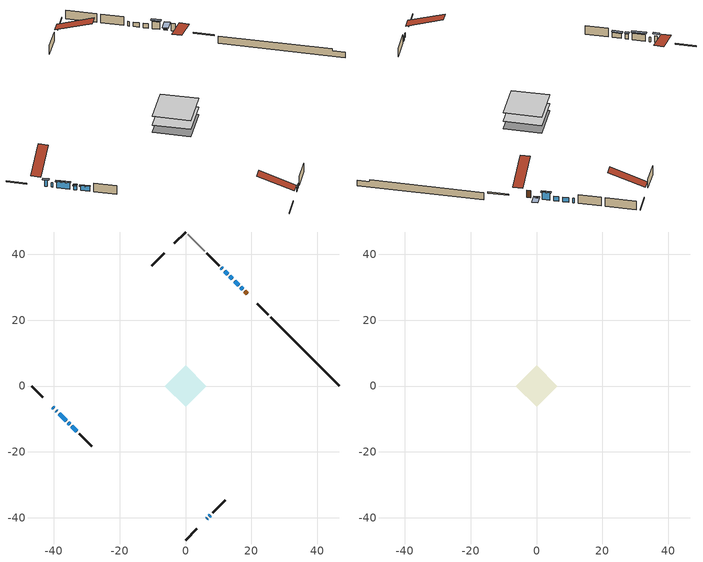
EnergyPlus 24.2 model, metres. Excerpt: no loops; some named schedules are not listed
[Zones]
conditioned space
 floor adiabatic (AdiabaticFloorConstruction): -6.36,0 0,6.36 6.36,0 0,-6.36 z1.07
 floor foundation (Slab1 construction): -6.36,0 0,6.36 6.36,0 0,-6.36 z-0.99
 wall outside (RimJoist1 construction): 0,-46.75 3.45,-43.3 / -46.75,0 -43.3,-3.45 / 0,46.75 -3.45,43.3 / 25.17,21.58 21.71,25.04 z1.07:1.37
 wall outside (AdiabaticWallConstruction 1): 18.77,27.98 18.06,28.69 z1.07:3.1
 wall outside (AdiabaticWallConstruction): -40.35,-6.4 -39.96,-6.79 z1.07:2.85; 17.4,29.35 16.82,29.93 z1.07:1.38; 6.4,-40.35 6.56,-40.19 / -39.3,-7.45 -39.01,-7.74 / 7.22,-39.54 7.56,-39.19 / 14.26,32.5 13.45,33.31 / 12.79,33.96 11.85,34.91 / 11.19,35.56 10.9,35.85 z1.07:2.29; 16.17,30.58 14.91,31.84 z1.07:3.13; -38.36,-8.39 -36.2,-10.55 z1.07:2.9; -35.55,-11.21 -35.11,-11.64 / -34.46,-12.29 -32.95,-13.8 z1.07:2.44
 wall outside (Wall1 construction): 8.22,-38.54 12.03,-34.72 / -32.29,-14.46 -28.48,-18.28 / -6.4,40.35 -10.21,36.54 / 10.24,36.51 6.43,40.32 z1.07:3.51
 wall foundation (FoundationWall1 construction): 25.82,20.93,-0.99 25.82,20.93,1.07 44.66,2.09,1.07 44.66,2.09,0.56 46.75,0,0.56 46.75,0,-0.99
 wall adiabatic (Wall2 construction): 5.77,40.98 0.66,46.09 z1.07:3.51
 window (WindowConstruction 6): -40.35,-6.4 -39.96,-6.79 z1.07:2.85
 window (WindowConstruction 9): 17.4,29.35 16.82,29.93 z1.07:1.37
 window (WindowConstruction 10): 6.4,-40.35 6.56,-40.19 z1.07:2.29
 window (WindowConstruction 11): -39.3,-7.45 -39.01,-7.74 z1.07:2.29
 window (WindowConstruction 7): 7.22,-39.53 7.56,-39.19 z1.07:2.29
 window (WindowConstruction): 16.17,30.58 14.91,31.84 z1.07:3.13
 window (WindowConstruction 1): 14.25,32.5 13.45,33.31 z1.07:2.29
 window (WindowConstruction 2): 12.79,33.96 11.85,34.91 z1.07:2.29
 window (WindowConstruction 3): -38.36,-8.39 -36.2,-10.55 z1.07:2.9
 window (WindowConstruction 4): -35.54,-11.21 -35.11,-11.64 z1.07:2.44
 window (WindowConstruction 5): -34.46,-12.29 -32.95,-13.8 z1.07:2.44
 window (WindowConstruction 8): 11.19,35.56 10.9,35.85 z1.07:2.29
 door (Door): 18.77,27.98 18.06,28.69 z1.07:3.1
 ceiling adiabatic (AdiabaticFloorConstruction): 0,-6.36 6.36,0 0,6.36 -6.36,0 z1.07
attic - vented
 floor to conditioned space (Floor1 construction Reversed): -6.36,0 0,6.36 6.36,0 0,-6.36 z3.51
 roof outside (Roof1 construction): 5.74,-41.01,3.51 -0.45,-34.82,6.43 -2.08,-36.45,6.43 4.11,-42.64,3.51; -41.01,-5.74,3.51 -34.82,0.45,6.43 -36.45,2.08,6.43 -42.64,-4.11,3.51; -5.74,41.01,3.51 0.45,34.82,6.43 2.08,36.45,6.43 -4.11,42.64,3.51; 19.43,27.33,3.51 13.23,21.13,6.43 14.87,19.5,6.43 21.06,25.69,3.51
shading: -39.63,-7.12 -40.68,-6.07 -41.11,-6.5 -40.06,-7.55 z3.31; 16.61,30.14 17.61,29.14 19.34,30.87 18.34,31.86 z1.67; 14.7,32.05 16.38,30.37 16.81,30.8 15.13,32.48 z3.43; -36.04,-10.71 -38.52,-8.23 -38.95,-8.66 -36.47,-11.14 z3.13; -35.01,-11.74 -35.65,-11.1 -36.08,-11.53 -35.44,-12.17 z2.59; -32.84,-13.91 -34.56,-12.19 -34.99,-12.62 -33.27,-14.34 z2.59
[Building]
Building 1: Terrain=Suburbs
[Site:Location]
Montreal Intl AP_QC: Latitude {deg}=45.47; Longitude {deg}=-73.74; Time Zone {hr}=-5; Elevation {m}=36; Keep Site Location Information=Yes
[Site:GroundTemperature:Shallow]
2.07863, -0.316383, -0.508184, 0.628371, 5.19101, 9.73239, 13.6695, 16.1636, 16.3755, 14.347, 10.5102, 6.10817
[Site:WaterMainsTemperature]
Calculation Method=Schedule; Temperature Schedule=mains temperature schedule
[Material] Roughness=Rough; Thermal Absorptance=0.9
Name | Thickness {m} | Conductivity {W/m-K} | Density {kg/m3} | Specific Heat {J/kg-K} | Solar Absorptance | Visible Absorptance
asphalt or fiberglass shingles | 0.00635 | 0.162714 | 1121.4 | 1465.45 | 0.4 | 0.4
ceiling loosefill ins | 0.169333 | 0.0480833 | 16.02 | 1046.75 | 0.7 | 0.7
ceiling stud and cavity | 0.1397 | 0.101325 | 65.682 | 1177.47 | 0.7 | 0.7
concrete 4.0 in. | 0.1016 | 1.803125 | 2242.8 | 837.4 | 0.7 | 0.7
concrete 8.0 in. | 0.2032 | 1.803125 | 2242.8 | 837.4 | 0.7 | 0.7
door material | 0.04445 | 0.0451087 | 512.64 | 1214.23 | 0.7 | 0.7
exterior vertical ins | 0.00336226 | 0.029427 | 32.04 | 1214.23 | 0.7 | 0.7
floor covering | 0.0127 | 0.0433444 | 54.468 | 1339.84 | 0.6 | 0.6
floor rigid ins; wall rigid ins | 0.512978 | 0.029427 | 32.04 | 1214.23 | 0.7 | 0.7
floor stud and cavity | 0.1397 | 1.75129 | 37.0049 | 1207.88 | 0.7 | 0.7
furniture material conditioned space 1 | 0.1524 | 0.115458 | 640.8 | 1214.23 | 0.6 | 0.6
gypsum board | 0.0127 | 0.160291 | 801 | 837.4 | 0.6 | 0.6
gypsum board 1 | 0.0127 | 0.160291 | 801 | 837.4 | 0.7 | 0.7
osb sheathing 0.5 in. | 0.0127 | 0.115458 | 512.64 | 1214.23 | 0.7 | 0.7
osb sheathing 0.5 in. 1 | 0.0127 | 0.115458 | 512.64 | 1214.23 | 0.4 | 0.4
osb sheathing 0.75 in. | 0.01905 | 0.115458 | 512.64 | 1214.23 | 0.7 | 0.7
rim joist stud and cavity | 0.0508 | 0.110344 | 50.32683 | 1063.81 | 0.6 | 0.6
wall stud and cavity | 0.1397 | 0.120759 | 139.0536 | 1170.24 | 0.7 | 0.7
wall stud and cavity 1 | 0.1397 | 0.105849 | 139.0536 | 1170.24 | 0.7 | 0.7
wall stud and cavity 2 | 0.0889 | 0.380278 | 52.3479 | 1209.89 | 0.7 | 0.7
wall stud and cavity 3 | 0.0889 | 0.391764 | 83.0341 | 1211.67 | 0.7 | 0.7
wood siding | 0.0254 | 0.102417 | 544.68 | 1172.36 | 0.4 | 0.4
wood siding 1; wood siding 2; wood siding 3 | 0.0254 | 0.102417 | 544.68 | 1172.36 | 0.7 | 0.7
[WindowMaterial:SimpleGlazingSystem]
Name | U-Factor {W/m2-K} | Solar Heat Gain Coefficient
WindowMaterial | 1.609713 | 0.22
WindowMaterial 1 | 1.98844 | 0.38
WindowMaterial 10 | 1.96402 | 0.34
WindowMaterial 2 | 1.95096 | 0.38
WindowMaterial 3 | 2.8725 | 0.71
WindowMaterial 4 | 2.140606 | 0.34
WindowMaterial 5 | 1.58587 | 0.46
WindowMaterial 6 | 1.72952 | 0.41
WindowMaterial 7 | 2.23884 | 0.32
WindowMaterial 8 | 2.61018 | 0.22
WindowMaterial 9 | 3.063281 | 0.52
[Construction]
AdiabaticFloorConstruction: floor stud and cavity, floor rigid ins, osb sheathing 0.75 in., floor covering
AdiabaticWallConstruction: wood siding 2, wall rigid ins, wall stud and cavity 2, gypsum board
AdiabaticWallConstruction 1: wood siding 3, wall rigid ins, wall stud and cavity 2, gypsum board
Door: door material
Floor1 construction Reversed: gypsum board, ceiling stud and cavity, ceiling loosefill ins
FoundationWall1 construction: concrete 8.0 in., gypsum board 1
furniture construction conditioned space 1: furniture material conditioned space 1
PartitionWallConstruction: gypsum board, wall stud and cavity 3, gypsum board
RimJoist1 construction: wood siding 1, rim joist stud and cavity
Roof1 construction: asphalt or fiberglass shingles
Slab1 construction: concrete 4.0 in.
Wall1 construction: wood siding, osb sheathing 0.5 in., wall stud and cavity, gypsum board
Wall2 construction: osb sheathing 0.5 in. 1, wall stud and cavity 1, gypsum board
WindowConstruction: WindowMaterial
WindowConstruction 1: WindowMaterial 1
WindowConstruction 10: WindowMaterial 9
WindowConstruction 11: WindowMaterial 10
WindowConstruction 2: WindowMaterial 2
WindowConstruction 3: WindowMaterial 3
WindowConstruction 4: WindowMaterial 4
WindowConstruction 5: WindowMaterial 5
WindowConstruction 6: WindowMaterial 6
WindowConstruction 7: WindowMaterial 7
WindowConstruction 8; WindowConstruction 9: WindowMaterial 8
[Zone] Multiplier=1; Part of Total Floor Area=Yes
Name | Volume {m3}
attic - vented | 38.2866
conditioned space | 379.9
[Space]
Name | Zone | Volume {m3}
attic - vented 1 | attic - vented | 38.2866
conditioned space 1 | conditioned space | 379.9
[ZoneInfiltration:EffectiveLeakageArea]
infil attic - vented 1: Zone or Space=attic - vented 1; Schedule=Always On Discrete; Effective Air Leakage Area {cm2}=3232.4; Stack Coefficient=0.000202953; Wind Coefficient=9.62538e-06
[ZoneMixing]
whole house fan mix: Zone or Space=attic - vented; Schedule=Always On Continuous; Design Flow Rate Calculation Method=Flow/Zone; Design Flow Rate {m3/s}=0; Source Zone or Space=conditioned space
[SurfaceProperty:ExposedFoundationPerimeter]
Slab1: Exposed Perimeter Calculation Method=TotalExposedPerimeter; Total Exposed Perimeter {m}=29.596
[InternalMass] Zone or ZoneList=conditioned space; Space or SpaceList=conditioned space 1
Name | Construction | Surface Area {m2}
furniture mass conditioned space 1 | furniture construction conditioned space 1 | 64.6439
partition wall mass | PartitionWallConstruction | 161.61
[Lights]
interior lighting: Zone or ZoneList or Space or SpaceList=conditioned space 1; Schedule=interior lighting schedule; Design Level Calculation Method=LightingLevel; Lighting Level {W}=343.2; Return Air Fraction=0; Fraction Radiant=0.6; Fraction Visible=0.2; Fraction Replaceable=1
[People]
occupants: Zone or ZoneList or Space or SpaceList=conditioned space 1; Number of People Schedule=occupants schedule; Number of People Calculation Method=People; Number of People=3; Fraction Radiant=0.314171; Sensible Heat Fraction=0.56303; Activity Level Schedule=occupants activity schedule; Carbon Dioxide Generation Rate {m3/s-W}=0; Enable ASHRAE 55 Comfort Warnings=No; Mean Radiant Temperature Calculation Type=EnclosureAveraged
[ElectricEquipment] Zone or ZoneList or Space or SpaceList=conditioned space 1; Design Level Calculation Method=EquipmentLevel
Name | Schedule | Design Level {W} | Fraction Latent | Fraction Radiant | Fraction Lost
clothes dryer | clothes dryer schedule | 140.772 | 0.015 | 0.081 | 0.85
clothes washer | clothes washer schedule | 32.1985 | 0.03 | 0.162 | 0.7
cooking range | cooking range schedule | 208.969 | 0.08 | 0.432 | 0.2
dishwasher | dishwasher schedule | 66.8632 | 0.3 | 0.18 | 0.4
fridge | fridge schedule | 72.9452 | 0 | 0.6 | 0
mech vent house fan | mech vent house fan schedule | 0 | 0 | 0 | 1
mech vent house fan cfis | mech vent house fan cfis schedule | 0 | 0 | 0 | 0
mech vent range fan 0 | mech vent range fan 0 schedule | 57 | 0 | 0 | 1
misc plug loads | misc plug loads schedule | 494.7 | 0.045 | 0.513 | 0.1
whole house fan | Always On Discrete | 0 | 0 | 0 | 1
[OtherEquipment] Zone or ZoneList or Space or SpaceList=conditioned space 1; Design Level Calculation Method=EquipmentLevel
Name | Fuel Type | Schedule | Design Level {W} | Fraction Latent | Fraction Radiant | Fraction Lost
clothes dryer 1 | Electricity | clothes dryer schedule | 0 | 0.015 | 0.081 | 0.85
cooking range 1 | Electricity | cooking range schedule | 0 | 0.08 | 0.432 | 0.2
general water use latent | None | general water use schedule | 59.3978 | 1 | 0 | 0
general water use sensible | None | general water use schedule | -58.539 | 0 | 0.6 | 0
mech vent house fan latent load | None | Always On Discrete | 0 | 1 | 0 | 0
mech vent house fan sensible load | None | Always On Discrete | 0 | 0 | 0 | 0
water heater energy adjustment1 | Electricity | Always On Discrete | 0.01 | 0 | 0 | 1
[ZoneInfiltration:DesignFlowRate] Zone or ZoneList or Space or SpaceList=conditioned space 1; Schedule=Always On Discrete; Design Flow Rate Calculation Method=Flow/Zone; Design Flow Rate {m3/s}=0
infil flow; natural vent flow; whole house fan flow
[ZoneControl:Thermostat]
conditioned space Thermostat: Zone or ZoneList=conditioned space; Control Type Schedule=conditioned space Thermostat Schedule; Control 1=conditioned space temperature setpoint; Temperature Difference Between Cutout And Setpoint {deltaC}=0
[ZoneHVAC:Baseboard:Convective:Electric]
electric baseboard: Availability Schedule=Always On Discrete; Heating Design Capacity {W}=11582.2; Efficiency=1
[Zone equipment]
conditioned space: electric baseboard
[Foundation:Kiva]
Foundation Kiva 1: Initial Indoor Air Temperature {C}=18; Wall Height Above Grade {m}=1.07; Wall Depth Below Slab {m}=0.2032; Custom Block Material Name 1=exterior vertical ins; Custom Block Depth 1 {m}=2.05999; Custom Block X Position 1 {m}=0.2159; Custom Block Z Position 1 {m}=0
[Foundation:Kiva:Settings]
Soil Conductivity {W/m-K}=0.849921; Soil Density {kg/m3}=1842.3; Soil Specific Heat {J/kg-K}=418.7; Ground Solar Absorptivity=0.9; Ground Thermal Absorptivity=0.9; Ground Surface Roughness {m}=0.03; Far-Field Width {m}=40; Deep-Ground Boundary Condition=ZeroFlux; Deep-Ground Depth {m}=40; Minimum Cell Dimension {m}=0.2; Maximum Cell Growth Coefficient=3; Simulation Timestep=Timestep
[Exterior:Lights]
exterior lighting: Schedule=exterior lighting schedule; Design Level {W}=75.6
[EnergyManagementSystem:GlobalVariable]
infil_program_Qfan
infil_program_Qinf
natural_vent_program_Qnv
natural_vent_program_Qwhf
[EnergyManagementSystem:Sensor]
Name | Output:Variable or Output:Meter Index Key | Output:Variable or Output:Meter
airflow_gain | infil flow | Infiltration Sensible Heat Gain Energy
airflow_gain_1 | natural vent flow | Infiltration Sensible Heat Gain Energy
airflow_gain_2 | whole house fan flow | Infiltration Sensible Heat Gain Energy
airflow_loss | infil flow | Infiltration Sensible Heat Loss Energy
airflow_loss_1 | natural vent flow | Infiltration Sensible Heat Loss Energy
airflow_loss_2 | whole house fan flow | Infiltration Sensible Heat Loss Energy
clg_load_cond |  | Cooling:EnergyTransfer:Zone:CONDITIONED SPACE
clg_sp_s; clg_sp_s_1 | cooling setpoint | Schedule Value
clothes_dryer_exhaust_0_sch_s | clothes dryer exhaust 0 schedule | Schedule Value
conditioned_space_clg_unmet_s | conditioned space | Zone Cooling Setpoint Not Met Time
conditioned_space_htg_unmet_s | conditioned space | Zone Heating Setpoint Not Met Time
cool_season | cooling season schedule | Schedule Value
fridge_tin_s | conditioned space | Zone Mean Air Temperature
htg_load_cond |  | Heating:EnergyTransfer:Zone:CONDITIONED SPACE
htg_sp_s; htg_sp_s_1 | heating setpoint | Schedule Value
ig_ee_conv | clothes dryer | Electric Equipment Convective Heating Energy
ig_ee_conv_2 | cooking range | Electric Equipment Convective Heating Energy
ig_ee_conv_4 | fridge | Electric Equipment Convective Heating Energy
ig_ee_conv_5 | misc plug loads | Electric Equipment Convective Heating Energy
ig_ee_conv_6 | whole house fan | Electric Equipment Convective Heating Energy
ig_ee_rad | clothes dryer | Electric Equipment Radiant Heating Energy
ig_ee_rad_2 | cooking range | Electric Equipment Radiant Heating Energy
ig_ee_rad_4 | fridge | Electric Equipment Radiant Heating Energy
ig_ee_rad_5 | misc plug loads | Electric Equipment Radiant Heating Energy
ig_ee_rad_6 | whole house fan | Electric Equipment Radiant Heating Energy
ig_lgt_conv | interior lighting | Lights Convective Heating Energy
ig_lgt_rad | interior lighting | Lights Radiant Heating Energy
ig_lgt_vis | interior lighting | Lights Visible Radiation Heating Energy
ig_oe_conv | clothes dryer 1 | Other Equipment Convective Heating Energy
ig_oe_conv_1 | cooking range 1 | Other Equipment Convective Heating Energy
ig_oe_conv_2 | general water use latent | Other Equipment Convective Heating Energy
ig_oe_conv_3 | general water use sensible | Other Equipment Convective Heating Energy
ig_oe_conv_4 | water heater energy adjustment1 | Other Equipment Convective Heating Energy
ig_oe_rad | clothes dryer 1 | Other Equipment Radiant Heating Energy
ig_oe_rad_1 | cooking range 1 | Other Equipment Radiant Heating Energy
ig_oe_rad_2 | general water use latent | Other Equipment Radiant Heating Energy
ig_oe_rad_3 | general water use sensible | Other Equipment Radiant Heating Energy
ig_oe_rad_4 | water heater energy adjustment1 | Other Equipment Radiant Heating Energy
ig_ppl_conv | occupants | People Convective Heating Energy
ig_ppl_rad | occupants | People Radiant Heating Energy
im_conv | furniture mass conditioned space 1 | Surface Inside Face Convection Heat Gain Energy
im_conv_1 | partition wall mass | Surface Inside Face Convection Heat Gain Energy
im_ig | furniture mass conditioned space 1 | Surface Inside Face Internal Gains Radiation Heat Gain Energy
im_ig_1 | partition wall mass | Surface Inside Face Internal Gains Radiation Heat Gain Energy
im_lgt | furniture mass conditioned space 1 | Surface Inside Face Lights Radiation Heat Gain Energy
im_lgt_1 | partition wall mass | Surface Inside Face Lights Radiation Heat Gain Energy
im_sol | furniture mass conditioned space 1 | Surface Inside Face Solar Radiation Heat Gain Energy
im_sol_1 | partition wall mass | Surface Inside Face Solar Radiation Heat Gain Energy
im_surf | furniture mass conditioned space 1 | Surface Inside Face Net Surface Thermal Radiation Heat Gain Energy
im_surf_1 | partition wall mass | Surface Inside Face Net Surface Thermal Radiation Heat Gain Energy
mech_vent_range_fan_0_sch_s | mech vent range fan 0 schedule | Schedule Value
mv_conv | mech vent house fan | Electric Equipment Convective Heating Energy
mv_conv_1 | mech vent house fan cfis | Electric Equipment Convective Heating Energy
mv_conv_2 | mech vent range fan 0 | Electric Equipment Convective Heating Energy
mv_conv_3 | mech vent house fan latent load | Other Equipment Convective Heating Energy
mv_conv_4 | mech vent house fan sensible load | Other Equipment Convective Heating Energy
mv_rad | mech vent house fan | Electric Equipment Radiant Heating Energy
mv_rad_1 | mech vent house fan cfis | Electric Equipment Radiant Heating Energy
mv_rad_2 | mech vent range fan 0 | Electric Equipment Radiant Heating Energy
mv_rad_3 | mech vent house fan latent load | Other Equipment Radiant Heating Energy
mv_rad_4 | mech vent house fan sensible load | Other Equipment Radiant Heating Energy
natural_vent_s | natural vent schedule | Schedule Value
out_pb_s |  | Site Outdoor Air Barometric Pressure
out_wt_s |  | Site Outdoor Air Humidity Ratio
site_vw_s |  | Site Wind Speed
ss_back_out | Window1 | Surface Window Shortwave from Zone Back Out Window Heat Transfer Rate
ss_back_out_1 | Window11 | Surface Window Shortwave from Zone Back Out Window Heat Transfer Rate
ss_back_out_10 | Window8 | Surface Window Shortwave from Zone Back Out Window Heat Transfer Rate
ss_back_out_11 | Window9 | Surface Window Shortwave from Zone Back Out Window Heat Transfer Rate
ss_back_out_2 | Window12 | Surface Window Shortwave from Zone Back Out Window Heat Transfer Rate
ss_back_out_3 | Window13 | Surface Window Shortwave from Zone Back Out Window Heat Transfer Rate
ss_back_out_4 | Window2 | Surface Window Shortwave from Zone Back Out Window Heat Transfer Rate
ss_back_out_5 | Window3 | Surface Window Shortwave from Zone Back Out Window Heat Transfer Rate
ss_back_out_6 | Window4 | Surface Window Shortwave from Zone Back Out Window Heat Transfer Rate
ss_back_out_7 | Window5 | Surface Window Shortwave from Zone Back Out Window Heat Transfer Rate
ss_back_out_8 | Window6 | Surface Window Shortwave from Zone Back Out Window Heat Transfer Rate
ss_back_out_9 | Window7 | Surface Window Shortwave from Zone Back Out Window Heat Transfer Rate
ss_conv | Door1 | Surface Inside Face Convection Heat Gain Energy
ss_conv_1 | Window1 | Surface Inside Face Convection Heat Gain Energy
ss_conv_10 | Window7 | Surface Inside Face Convection Heat Gain Energy
ss_conv_11 | Window8 | Surface Inside Face Convection Heat Gain Energy
ss_conv_12 | Window9 | Surface Inside Face Convection Heat Gain Energy
ss_conv_2 | Window11 | Surface Inside Face Convection Heat Gain Energy
ss_conv_3 | Window12 | Surface Inside Face Convection Heat Gain Energy
ss_conv_4 | Window13 | Surface Inside Face Convection Heat Gain Energy
ss_conv_5 | Window2 | Surface Inside Face Convection Heat Gain Energy
ss_conv_6 | Window3 | Surface Inside Face Convection Heat Gain Energy
ss_conv_7 | Window4 | Surface Inside Face Convection Heat Gain Energy
ss_conv_8 | Window5 | Surface Inside Face Convection Heat Gain Energy
ss_conv_9 | Window6 | Surface Inside Face Convection Heat Gain Energy
ss_ig | Door1 | Surface Inside Face Internal Gains Radiation Heat Gain Energy
ss_ig_1 | Window1 | Surface Inside Face Internal Gains Radiation Heat Gain Energy
ss_ig_10 | Window7 | Surface Inside Face Internal Gains Radiation Heat Gain Energy
ss_ig_11 | Window8 | Surface Inside Face Internal Gains Radiation Heat Gain Energy
ss_ig_12 | Window9 | Surface Inside Face Internal Gains Radiation Heat Gain Energy
ss_ig_2 | Window11 | Surface Inside Face Internal Gains Radiation Heat Gain Energy
ss_ig_3 | Window12 | Surface Inside Face Internal Gains Radiation Heat Gain Energy
ss_ig_4 | Window13 | Surface Inside Face Internal Gains Radiation Heat Gain Energy
ss_ig_5 | Window2 | Surface Inside Face Internal Gains Radiation Heat Gain Energy
ss_ig_6 | Window3 | Surface Inside Face Internal Gains Radiation Heat Gain Energy
ss_ig_7 | Window4 | Surface Inside Face Internal Gains Radiation Heat Gain Energy
ss_ig_8 | Window5 | Surface Inside Face Internal Gains Radiation Heat Gain Energy
ss_ig_9 | Window6 | Surface Inside Face Internal Gains Radiation Heat Gain Energy
ss_lgt | Door1 | Surface Inside Face Lights Radiation Heat Gain Energy
ss_sol | Door1 | Surface Inside Face Solar Radiation Heat Gain Energy
ss_surf | Door1 | Surface Inside Face Net Surface Thermal Radiation Heat Gain Energy
ss_surf_1 | Window1 | Surface Inside Face Net Surface Thermal Radiation Heat Gain Energy
ss_surf_10 | Window7 | Surface Inside Face Net Surface Thermal Radiation Heat Gain Energy
ss_surf_11 | Window8 | Surface Inside Face Net Surface Thermal Radiation Heat Gain Energy
ss_surf_12 | Window9 | Surface Inside Face Net Surface Thermal Radiation Heat Gain Energy
ss_surf_2 | Window11 | Surface Inside Face Net Surface Thermal Radiation Heat Gain Energy
ss_surf_3 | Window12 | Surface Inside Face Net Surface Thermal Radiation Heat Gain Energy
ss_surf_4 | Window13 | Surface Inside Face Net Surface Thermal Radiation Heat Gain Energy
ss_surf_5 | Window2 | Surface Inside Face Net Surface Thermal Radiation Heat Gain Energy
ss_surf_6 | Window3 | Surface Inside Face Net Surface Thermal Radiation Heat Gain Energy
ss_surf_7 | Window4 | Surface Inside Face Net Surface Thermal Radiation Heat Gain Energy
ss_surf_8 | Window5 | Surface Inside Face Net Surface Thermal Radiation Heat Gain Energy
ss_surf_9 | Window6 | Surface Inside Face Net Surface Thermal Radiation Heat Gain Energy
ss_trans_in | Window1 | Surface Window Transmitted Solar Radiation Rate
ss_trans_in_1 | Window11 | Surface Window Transmitted Solar Radiation Rate
ss_trans_in_10 | Window8 | Surface Window Transmitted Solar Radiation Rate
ss_trans_in_11 | Window9 | Surface Window Transmitted Solar Radiation Rate
ss_trans_in_2 | Window12 | Surface Window Transmitted Solar Radiation Rate
ss_trans_in_3 | Window13 | Surface Window Transmitted Solar Radiation Rate
ss_trans_in_4 | Window2 | Surface Window Transmitted Solar Radiation Rate
ss_trans_in_5 | Window3 | Surface Window Transmitted Solar Radiation Rate
ss_trans_in_6 | Window4 | Surface Window Transmitted Solar Radiation Rate
ss_trans_in_7 | Window5 | Surface Window Transmitted Solar Radiation Rate
ss_trans_in_8 | Window6 | Surface Window Transmitted Solar Radiation Rate
ss_trans_in_9 | Window7 | Surface Window Transmitted Solar Radiation Rate
ss_trans_out | Window1 | Surface Inside Face Initial Transmitted Diffuse Transmitted Out Window Solar Radiation Rate
ss_trans_out_1 | Window11 | Surface Inside Face Initial Transmitted Diffuse Transmitted Out Window Solar Radiation Rate
ss_trans_out_10 | Window8 | Surface Inside Face Initial Transmitted Diffuse Transmitted Out Window Solar Radiation Rate
ss_trans_out_11 | Window9 | Surface Inside Face Initial Transmitted Diffuse Transmitted Out Window Solar Radiation Rate
ss_trans_out_2 | Window12 | Surface Inside Face Initial Transmitted Diffuse Transmitted Out Window Solar Radiation Rate
ss_trans_out_3 | Window13 | Surface Inside Face Initial Transmitted Diffuse Transmitted Out Window Solar Radiation Rate
ss_trans_out_4 | Window2 | Surface Inside Face Initial Transmitted Diffuse Transmitted Out Window Solar Radiation Rate
ss_trans_out_5 | Window3 | Surface Inside Face Initial Transmitted Diffuse Transmitted Out Window Solar Radiation Rate
ss_trans_out_6 | Window4 | Surface Inside Face Initial Transmitted Diffuse Transmitted Out Window Solar Radiation Rate
ss_trans_out_7 | Window5 | Surface Inside Face Initial Transmitted Diffuse Transmitted Out Window Solar Radiation Rate
ss_trans_out_8 | Window6 | Surface Inside Face Initial Transmitted Diffuse Transmitted Out Window Solar Radiation Rate
ss_trans_out_9 | Window7 | Surface Inside Face Initial Transmitted Diffuse Transmitted Out Window Solar Radiation Rate
s_conv | Floor1 | Surface Inside Face Convection Heat Gain Energy
s_conv_1 | FoundationWall1 | Surface Inside Face Convection Heat Gain Energy
s_conv_10 | Wall1:225 | Surface Inside Face Convection Heat Gain Energy
s_conv_11 | Wall1:315 | Surface Inside Face Convection Heat Gain Energy
s_conv_12 | Wall1:45 | Surface Inside Face Convection Heat Gain Energy
s_conv_13 | Wall2 | Surface Inside Face Convection Heat Gain Energy
s_conv_2 | inferred conditioned ceiling | Surface Inside Face Convection Heat Gain Energy
s_conv_3 | inferred conditioned floor | Surface Inside Face Convection Heat Gain Energy
s_conv_4 | RimJoist1:135 | Surface Inside Face Convection Heat Gain Energy
s_conv_5 | RimJoist1:225 | Surface Inside Face Convection Heat Gain Energy
s_conv_6 | RimJoist1:315 | Surface Inside Face Convection Heat Gain Energy
s_conv_7 | RimJoist1:45 | Surface Inside Face Convection Heat Gain Energy
s_conv_8 | Slab1 | Surface Inside Face Convection Heat Gain Energy
s_conv_9 | Wall1:135 | Surface Inside Face Convection Heat Gain Energy
s_ig | Floor1 | Surface Inside Face Internal Gains Radiation Heat Gain Energy
s_ig_1 | FoundationWall1 | Surface Inside Face Internal Gains Radiation Heat Gain Energy
s_ig_10 | Wall1:225 | Surface Inside Face Internal Gains Radiation Heat Gain Energy
s_ig_11 | Wall1:315 | Surface Inside Face Internal Gains Radiation Heat Gain Energy
s_ig_12 | Wall1:45 | Surface Inside Face Internal Gains Radiation Heat Gain Energy
s_ig_13 | Wall2 | Surface Inside Face Internal Gains Radiation Heat Gain Energy
s_ig_2 | inferred conditioned ceiling | Surface Inside Face Internal Gains Radiation Heat Gain Energy
s_ig_3 | inferred conditioned floor | Surface Inside Face Internal Gains Radiation Heat Gain Energy
s_ig_4 | RimJoist1:135 | Surface Inside Face Internal Gains Radiation Heat Gain Energy
